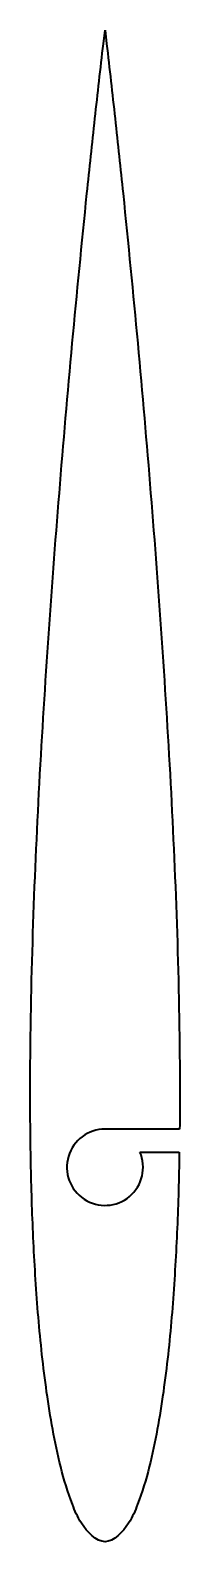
# Model space of a CAD drawing. Header units: millimetres. Extents: x -10 to 10, y 751 to 949.
import ezdxf

# ---------------------------------------------------------------- set-up
doc = ezdxf.new("R2010")
doc.units = ezdxf.units.MM
doc.layers.add('1', color=7, linetype='Continuous', true_color=0xffffff)

msp = doc.modelspace()

# ---------------------------------------------------------------- linework, layer by layer
at = {"layer": '1', "color": 252, "linetype": 'Continuous', "lineweight": 35}
for p, q in [((-0.21, 947), (0, 948.76)), ((-0.21, 947), (0, 948.76)), ((0, 948.76), (0.21, 947)), ((0, 948.76), (0.21, 947)), ((9.78, 804.99), (0, 804.99)), ((9.78, 804.99), (0, 804.99)), ((4.57, 801.99), (9.74, 801.99)), ((4.57, 801.99), (9.74, 801.99))]:
    msp.add_line(p, q, dxfattribs=at)
msp.add_arc((0, 800), 4.99, 90, 23.4865, dxfattribs=at)
msp.add_arc((0, 800), 4.99, 90, 23.4865, dxfattribs=at)
for points, knots in [([(9.74, 801.99), (9.73, 801.33), (9.66, 797.39), (9.42, 790.19), (8.8, 780.38), (7.93, 772.21), (6.89, 765.67), (5.88, 760.76), (4.59, 756.58), (3.13, 753.12), (0, 749.75), (-3.13, 753.12), (-4.59, 756.58), (-5.88, 760.76), (-6.89, 765.67), (-7.93, 772.21), (-8.8, 780.38), (-9.42, 790.19), (-9.74, 800), (-9.86, 813.07), (-9.56, 829.41), (-8.71, 849.01), (-7.5, 868.61), (-6.02, 888.21), (-4.32, 907.81), (-2.72, 924.14), (-1.33, 937.2), (-0.59, 943.73), (-0.21, 947)], [0, 0, 0, 0, 0.007892, 0.046818, 0.085805, 0.124945, 0.144647, 0.164544, 0.184929, 0.195718, 0.211381, 0.227044, 0.237832, 0.258218, 0.278115, 0.297817, 0.336957, 0.375944, 0.414869, 0.453775, 0.531592, 0.609469, 0.68742, 0.765445, 0.843543, 0.921722, 0.960847, 1, 1, 1, 1]), ([(9.74, 801.99), (9.73, 801.33), (9.66, 797.39), (9.42, 790.19), (8.8, 780.38), (7.93, 772.21), (6.89, 765.67), (5.88, 760.76), (4.59, 756.58), (3.13, 753.12), (0, 749.75), (-3.13, 753.12), (-4.59, 756.58), (-5.88, 760.76), (-6.89, 765.67), (-7.93, 772.21), (-8.8, 780.38), (-9.42, 790.19), (-9.74, 800), (-9.86, 813.07), (-9.56, 829.41), (-8.71, 849.01), (-7.5, 868.61), (-6.02, 888.21), (-4.32, 907.81), (-2.72, 924.14), (-1.33, 937.2), (-0.59, 943.73), (-0.21, 947)], [0, 0, 0, 0, 0.007892, 0.046818, 0.085805, 0.124945, 0.144647, 0.164544, 0.184929, 0.195718, 0.211381, 0.227044, 0.237832, 0.258218, 0.278115, 0.297817, 0.336957, 0.375944, 0.414869, 0.453775, 0.531592, 0.609469, 0.68742, 0.765445, 0.843543, 0.921722, 0.960847, 1, 1, 1, 1]), ([(0.21, 947), (0.59, 943.73), (1.33, 937.2), (2.72, 924.14), (4.32, 907.81), (6.02, 888.21), (7.5, 868.61), (8.71, 849.01), (9.56, 829.41), (9.83, 814.73), (9.8, 806.59), (9.78, 804.99)], [0, 0, 0, 0, 0.069257, 0.138465, 0.276755, 0.414901, 0.552918, 0.690804, 0.828559, 0.966209, 1, 1, 1, 1]), ([(0.21, 947), (0.59, 943.73), (1.33, 937.2), (2.72, 924.14), (4.32, 907.81), (6.02, 888.21), (7.5, 868.61), (8.71, 849.01), (9.56, 829.41), (9.83, 814.73), (9.8, 806.59), (9.78, 804.99)], [0, 0, 0, 0, 0.069257, 0.138465, 0.276755, 0.414901, 0.552918, 0.690804, 0.828559, 0.966209, 1, 1, 1, 1])]:
    msp.add_open_spline(points, degree=3, knots=knots, dxfattribs=at)

doc.saveas('drawing.dxf')
